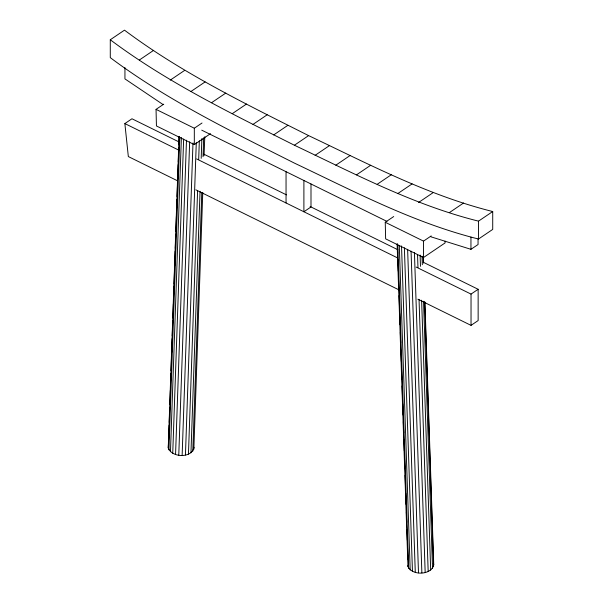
<?xml version="1.0" encoding="UTF-8"?>
<svg xmlns="http://www.w3.org/2000/svg" width="603" height="603" viewBox="0 0 603 603"><rect width="100%" height="100%" fill="white"/><g stroke="black" fill="none" stroke-linecap="round" stroke-linejoin="round"><path stroke-width="0.9" d="M194.023 447.283C192.086 458.386 171.765 457.896 168.245 447.923L179.061 136.406M168.554 442.15L168.245 447.923M168.614 440.273L169.142 425.221M169.239 422.394L169.76 407.342M169.858 404.515L170.347 390.405M170.445 387.586L170.935 373.468M171.033 370.649L171.554 355.597M171.651 352.77L172.141 338.66M172.239 335.833L172.767 320.781M172.865 317.962L173.355 303.844M173.453 301.025L173.973 285.973M174.041 284.088L174.561 269.036M174.659 266.209L175.179 251.157M175.277 248.338L175.767 234.22M175.865 231.401L176.393 216.349M176.491 213.522L176.981 199.412M177.078 196.586L177.568 182.475M177.666 179.649L178.187 164.596M178.284 161.777L178.774 147.66M178.872 144.841L179.166 136.368M168.946 449.913L179.792 137.544M170.476 451.737L181.39 137.492M172.737 453.29L183.644 139.037M175.563 454.443L186.478 140.198M178.774 455.137L189.651 141.833M182.144 455.318L192.99 142.956M185.445 454.971L196.292 142.609M188.46 454.127L197.603 190.684M198.681 159.637L199.337 140.816M190.963 452.83L200.045 191.272M201.191 158.34L201.877 138.584M192.802 451.18L201.786 192.447M203.03 156.69L203.686 137.876M193.849 449.288L202.766 192.432M204.04 155.74L204.809 136.693M424.934 302.404L433.745 564.807C431.567 575.232 412.12 575.895 407.96 566.549L408.073 565.29M110.281 39.768L124.489 30.15C181.345 72.744 245.421 103.769 308.608 135.615C368.599 164.039 427.911 195.395 492.719 211.532L492.719 229.404L478.511 239.022C413.703 222.884 354.391 191.528 294.392 163.104C231.213 131.258 167.137 100.234 110.281 57.639L110.281 39.768C167.137 82.362 231.213 113.387 294.392 145.233C354.391 173.656 413.703 205.005 478.511 221.143L492.719 211.532M139.429 59.961L153.637 50.343M170.212 80.146L184.42 70.536M177.297 180.681L128.333 156.569L124.859 123.577L131.967 118.768L179.249 142.059M210.492 133.67L194.317 144.614L156.433 125.952L156.049 109.369L163.752 104.161M190.887 91.528L205.103 81.918M211.578 102.698L225.786 93.081M194.317 144.614L194.317 128.22L202.02 123.012M232.276 113.658L246.484 104.04M252.981 124.399L267.189 114.781M273.687 134.921L287.895 125.303M294.392 145.233L308.608 135.615M315.105 155.325L329.313 145.707M335.811 165.199L350.019 155.582M356.516 174.847L370.724 165.237M377.214 184.284L391.422 174.666M397.897 193.495L412.113 183.885M445.089 241.094L445.089 242.919L423.517 257.511L385.634 238.848L385.249 222.266L393.721 216.537M418.58 202.487L432.788 192.87M449.363 212.625L463.571 203.007M423.517 257.511L423.517 241.117L431.22 235.909M430.926 236.813L470.951 249.325L478.058 244.524L478.058 238.886M417.856 299.178L471.033 325.371L471.033 294.091L478.141 289.282L423.261 262.252M471.033 325.371L478.141 320.562L478.141 289.282M201.734 130.165L386.975 221.407M156.049 109.369L194.317 128.22M385.249 222.266L423.517 241.117M203.731 154.119L286.478 194.875M310.115 206.52L397.927 249.778M124.859 123.577L178.895 150.192M196.631 158.928L397.581 257.911M416.153 267.061L471.033 294.091M195.862 189.832L399.284 290.035M162.991 104.515L124.942 78.895L124.942 67.626M433.271 563.594L433.745 564.807M423.412 257.262L423.608 262.9M423.17 257.202L423.366 262.908M424.655 301.334L433.565 566.699M422.032 256.207L422.319 264.725M423.547 301.266L432.524 568.516M420.103 255.061L420.479 266.345M421.618 300.204L430.685 570.136M417.532 254.451L417.969 267.596M419.04 299.51L428.175 571.456M414.427 252.567L425.168 572.383M411.058 251.157L421.866 572.85M407.628 249.288L418.49 572.827M404.387 247.841L415.279 572.322M401.523 245.941L412.452 571.365M399.299 245.534L410.191 570.016M397.792 244.833L408.661 568.373M397.362 243.906L397.679 253.35M397.897 259.863L398.281 271.222M398.53 278.676L398.885 289.086M399.103 295.613L399.48 306.957M399.699 313.485L400.083 324.829M400.332 332.298L400.678 342.7M400.935 350.177L401.312 361.461M401.53 368.049L401.915 379.377M402.133 385.92L402.51 397.249M402.736 403.799L403.113 415.12M403.332 421.67L403.716 432.992M403.935 439.542L404.312 450.856M404.53 457.421L404.915 468.727M405.133 475.292L405.51 486.598M405.736 493.164L406.113 504.47M406.369 511.977L406.716 522.341M406.965 529.856L407.311 540.205M407.538 546.785L407.945 559.019M397.121 243.914L407.96 566.549M478.511 221.143L478.511 239.022M470.951 237.122L470.951 249.325M310.997 183.953L310.997 206.957L303.897 211.766L303.897 180.485M286.048 171.697L286.048 202.977"/></g></svg>
